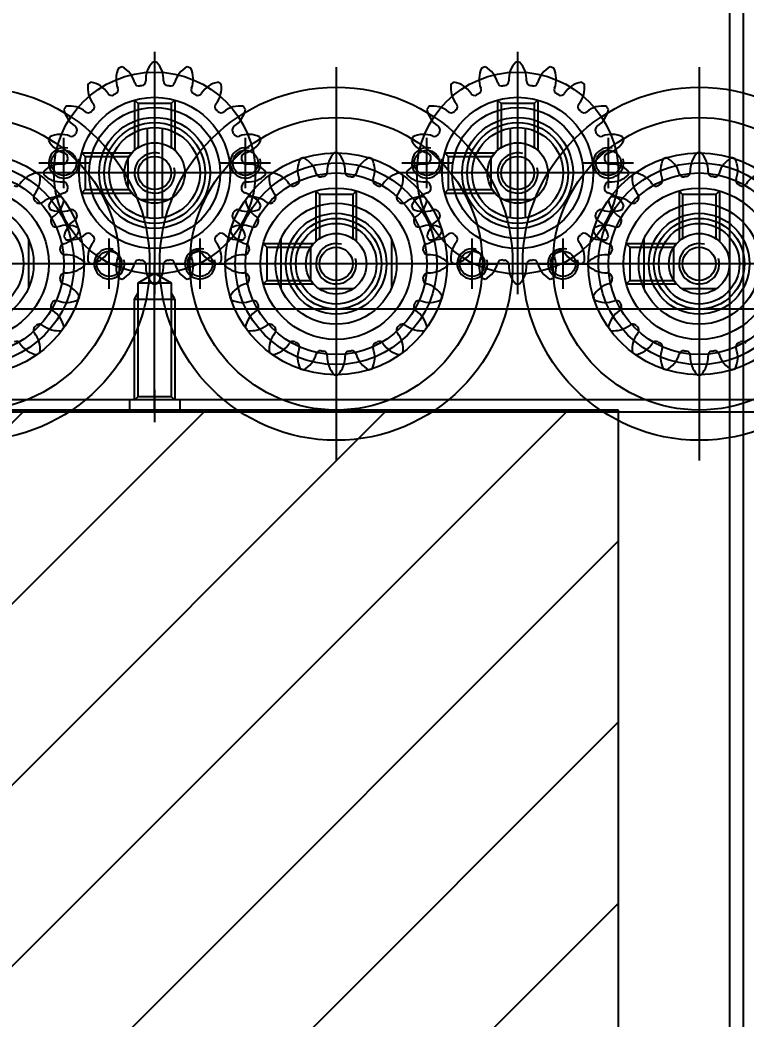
# Model space of a CAD drawing. Header units: inches. Extents: x 0 to 77285, y -118 to 40065.
# Drawn here: x 16732.3 to 16804.3, y 25935.1 to 26034.2 of the extents above; entities that cross this region are included whole.
import ezdxf

# ---------------------------------------------------------------- set-up
doc = ezdxf.new("R2010")
doc.units = ezdxf.units.IN
doc.header["$LTSCALE"] = 5
doc.header["$MEASUREMENT"] = 0
doc.layers.add('A', color=8, linetype='Continuous')
doc.styles.add('SCI', font='')
doc.styles.get('SCI').set_extended_font_data('Gulim')
doc.dimstyles.new('SCH', dxfattribs={"dimtxt": 2.5, "dimasz": 2, "dimexe": 1.25, "dimexo": 0.625, "dimtad": 1, "dimdec": 8, "dimtxsty": 'SCI', "dimcen": 2.5, "dimclrd": 4, "dimclre": 4, "dimclrt": 7, "dimadec": 8, "dimazin": 2, "dimtfac": 1, "dimtdec": 8, "dimtmove": 0, "dimatfit": 3, "dimfxl": 1, "dimarcsym": 0})

# ---------------------------------------------------------------- blocks, each defined once
blk = doc.blocks.new('A$Cc399747e')
h = blk.add_hatch()
h.set_pattern_fill('ANSI31', color=256, scale=4)
h.set_pattern_definition([(45, (8071.277, 63861.461), (-8.980256, 8.980256), [])])
h.paths.add_polyline_path([(891.797, 581), (491.797, 581), (491.797, 281), (891.797, 281)])
for p, q in [((479.444, 147.5), (479.444, 869.5)), ((480.797, 148.853), (480.797, 868.147)), ((491.797, 581), (491.797, 281)), ((491.797, 581), (491.797, 281)), ((483.797, 247), (483.797, 286)), ((519.797, 247), (519.797, 286)), ((537.797, 279), (537.797, 282.2)), ((491.797, 281), (891.797, 281)), ((491.797, 281), (891.797, 281)), ((535.297, 280), (535.297, 281.2)), ((540.297, 280), (540.297, 281.2)), ((483.797, 254.5), (483.797, 278.5)), ((519.797, 254.5), (519.797, 278.5)), ((482.14, 269.001), (485.454, 269.001)), ((489.297, 264.102), (489.297, 268.898)), ((501.797, 245.5), (501.797, 269.5)), ((514.297, 264.102), (514.297, 268.898)), ((518.14, 269.001), (521.454, 269.001)), ((525.297, 264.102), (525.297, 268.898)), ((537.797, 245.5), (537.797, 269.5)), ((550.297, 264.102), (550.297, 268.898)), ((491.026, 268.5), (486.033, 268.5)), ((486.383, 268.15), (486.033, 268.5)), ((486.298, 268.157), (486.298, 264.843)), ((486.383, 268.021), (486.383, 268.15)), ((490.676, 268.15), (486.383, 268.15)), ((491.026, 268.5), (490.676, 268.15)), ((490.676, 264.85), (490.676, 268.15)), ((527.026, 268.5), (522.033, 268.5)), ((522.383, 268.15), (522.033, 268.5)), ((522.298, 268.157), (522.298, 264.843)), ((522.383, 268.021), (522.383, 268.15)), ((526.676, 268.15), (522.383, 268.15)), ((527.026, 268.5), (526.676, 268.15)), ((526.676, 264.85), (526.676, 268.15)), ((464.297, 266.5), (503.297, 266.5)), ((471.797, 266.5), (495.797, 266.5)), ((500.297, 266.5), (539.297, 266.5)), ((507.797, 266.5), (531.797, 266.5)), ((536.297, 266.5), (575.297, 266.5)), ((543.797, 266.5), (567.797, 266.5)), ((486.383, 264.85), (486.033, 264.5)), ((486.383, 264.85), (486.383, 264.979)), ((490.676, 264.85), (486.383, 264.85)), ((491.026, 264.5), (490.676, 264.85)), ((522.383, 264.85), (522.033, 264.5)), ((522.383, 264.85), (522.383, 264.979)), ((526.676, 264.85), (522.383, 264.85)), ((527.026, 264.5), (526.676, 264.85)), ((481.797, 259.272), (481.797, 264.264)), ((482.147, 263.914), (481.797, 264.264)), ((482.147, 263.914), (482.277, 263.914)), ((482.147, 259.622), (482.147, 263.914)), ((485.318, 263.914), (485.447, 263.914)), ((485.447, 263.914), (485.797, 264.264)), ((485.447, 259.622), (485.447, 263.914)), ((485.797, 259.272), (485.797, 264.264)), ((491.026, 264.5), (486.033, 264.5)), ((517.797, 259.272), (517.797, 264.264)), ((518.147, 263.914), (517.797, 264.264)), ((518.147, 263.914), (518.277, 263.914)), ((518.147, 259.622), (518.147, 263.914)), ((521.318, 263.914), (521.447, 263.914)), ((521.447, 263.914), (521.797, 264.264)), ((521.447, 259.622), (521.447, 263.914)), ((521.797, 259.272), (521.797, 264.264)), ((527.026, 264.5), (522.033, 264.5)), ((501.797, 252), (501.797, 263)), ((537.797, 252), (537.797, 263)), ((501.047, 253.063), (501.047, 261.937)), ((502.547, 253.063), (502.547, 261.937)), ((537.047, 253.063), (537.047, 261.937)), ((538.547, 253.063), (538.547, 261.937)), ((503.22, 260.141), (500.374, 260.141)), ((539.22, 260.141), (536.374, 260.141)), ((481.797, 259.272), (482.147, 259.622)), ((482.147, 259.622), (485.447, 259.622)), ((485.797, 259.272), (485.447, 259.622)), ((509.026, 259.5), (504.033, 259.5)), ((504.383, 259.15), (504.033, 259.5)), ((504.383, 259.021), (504.383, 259.15)), ((508.676, 259.15), (504.383, 259.15)), ((504.438, 258.923), (504.438, 256.077)), ((509.026, 259.5), (508.676, 259.15)), ((508.676, 255.85), (508.676, 259.15)), ((517.797, 259.272), (518.147, 259.622)), ((518.147, 259.622), (521.447, 259.622)), ((521.797, 259.272), (521.447, 259.622)), ((545.026, 259.5), (540.033, 259.5)), ((540.383, 259.15), (540.033, 259.5)), ((540.383, 259.021), (540.383, 259.15)), ((544.676, 259.15), (540.383, 259.15)), ((540.438, 258.923), (540.438, 256.077)), ((545.026, 259.5), (544.676, 259.15)), ((544.676, 255.85), (544.676, 259.15)), ((489.797, 257.5), (513.797, 257.5)), ((496.297, 257.5), (507.297, 257.5)), ((525.797, 257.5), (549.797, 257.5)), ((532.297, 257.5), (543.297, 257.5)), ((504.383, 255.85), (504.033, 255.5)), ((504.383, 255.85), (504.383, 255.979)), ((508.676, 255.85), (504.383, 255.85)), ((509.026, 255.5), (508.676, 255.85)), ((540.383, 255.85), (540.033, 255.5)), ((540.383, 255.85), (540.383, 255.979)), ((544.676, 255.85), (540.383, 255.85)), ((545.026, 255.5), (544.676, 255.85)), ((499.797, 250.272), (499.797, 255.264)), ((500.147, 254.914), (499.797, 255.264)), ((500.147, 254.914), (500.277, 254.914)), ((500.147, 250.622), (500.147, 254.914)), ((503.318, 254.914), (503.447, 254.914)), ((503.447, 254.914), (503.797, 255.264)), ((503.447, 250.622), (503.447, 254.914)), ((503.797, 250.272), (503.797, 255.264)), ((509.026, 255.5), (504.033, 255.5)), ((535.797, 250.272), (535.797, 255.264)), ((536.147, 254.914), (535.797, 255.264)), ((536.147, 254.914), (536.277, 254.914)), ((536.147, 250.622), (536.147, 254.914)), ((539.318, 254.914), (539.447, 254.914)), ((539.447, 254.914), (539.797, 255.264)), ((539.447, 250.622), (539.447, 254.914)), ((539.797, 250.272), (539.797, 255.264)), ((545.026, 255.5), (540.033, 255.5)), ((499.797, 250.272), (500.147, 250.622)), ((500.147, 250.622), (503.447, 250.622)), ((503.797, 250.272), (503.447, 250.622)), ((535.797, 250.272), (536.147, 250.622)), ((536.147, 250.622), (539.447, 250.622)), ((539.797, 250.272), (539.447, 250.622))]:
    blk.add_line(p, q)
at = {"ltscale": 3}
for p, q in [((213.792, 281.2), (1040.797, 281.2)), ((537.797, 281), (537.797, 266.447)), ((213.792, 280), (1040.797, 280)), ((213.792, 280), (1040.797, 280)), ((536.147, 279.65), (535.797, 280)), ((535.797, 270), (535.797, 280)), ((539.447, 279.65), (536.147, 279.65)), ((536.147, 268.4), (536.147, 279.65)), ((539.797, 280), (539.447, 279.65)), ((539.447, 279.65), (539.447, 268.4)), ((539.797, 280), (539.797, 270)), ((483.797, 253.5), (483.797, 279.5)), ((519.797, 253.5), (519.797, 279.5)), ((535.797, 270), (536.147, 269.394)), ((539.797, 270), (535.797, 270)), ((539.797, 270), (539.447, 269.394)), ((497.297, 269), (497.297, 264)), ((506.297, 269), (506.297, 264)), ((533.297, 269), (533.297, 264)), ((542.297, 269), (542.297, 264)), ((537.797, 267.447), (536.147, 268.4)), ((539.447, 268.4), (536.147, 268.4)), ((539.447, 268.4), (537.797, 267.447)), ((470.797, 266.5), (496.797, 266.5)), ((499.797, 266.5), (494.797, 266.5)), ((508.797, 266.5), (503.797, 266.5)), ((506.797, 266.5), (532.797, 266.5)), ((535.797, 266.5), (530.797, 266.5)), ((544.797, 266.5), (539.797, 266.5)), ((542.797, 266.5), (568.797, 266.5)), ((501.797, 250), (501.797, 265)), ((537.797, 250), (537.797, 265)), ((492.797, 259), (492.797, 254)), ((510.797, 259), (510.797, 254)), ((528.797, 259), (528.797, 254)), ((546.797, 259), (546.797, 254)), ((494.297, 257.5), (509.297, 257.5)), ((530.297, 257.5), (545.297, 257.5)), ((495.297, 256.5), (490.297, 256.5)), ((513.297, 256.5), (508.297, 256.5)), ((531.297, 256.5), (526.297, 256.5)), ((549.297, 256.5), (544.297, 256.5))]:
    blk.add_line(p, q, dxfattribs=at)
at = {"ltscale": 5}
blk.add_line((470.792, 271), (695.792, 271), dxfattribs=at)
for centre, radius in [((483.797, 266.5), 17.5), ((519.797, 266.5), 17.5), ((555.797, 266.5), 17.5), ((483.797, 266.5), 14.5), ((519.797, 266.5), 14.5), ((555.797, 266.5), 14.5), ((483.797, 266.5), 10), ((519.797, 266.5), 10), ((555.797, 266.5), 10), ((483.797, 266.5), 7.5), ((519.797, 266.5), 7.5), ((555.797, 266.5), 7.5), ((483.797, 266.5), 6), ((519.797, 266.5), 6), ((555.797, 266.5), 6), ((483.797, 266.5), 5), ((483.797, 266.5), 4.5), ((519.797, 266.5), 5), ((519.797, 266.5), 4.5), ((555.797, 266.5), 5), ((483.797, 266.5), 4), ((519.797, 266.5), 4), ((483.797, 266.5), 3), ((483.797, 266.5), 3), ((519.797, 266.5), 3), ((519.797, 266.5), 3), ((483.797, 266.5), 1.65), ((519.797, 266.5), 1.65), ((501.797, 257.5), 10), ((537.797, 257.5), 10), ((501.797, 257.5), 7.5), ((537.797, 257.5), 7.5), ((501.797, 257.5), 5), ((501.797, 257.5), 4.5), ((501.797, 257.5), 4.5), ((537.797, 257.5), 5), ((537.797, 257.5), 4.5), ((537.797, 257.5), 4.5), ((501.797, 257.5), 3), ((501.797, 257.5), 3), ((537.797, 257.5), 3), ((537.797, 257.5), 3), ((501.797, 257.5), 1.65), ((537.797, 257.5), 1.65)]:
    blk.add_circle(centre, radius)
at = {"ltscale": 3}
for centre, radius in [((483.797, 266.5), 11), ((519.797, 266.5), 11), ((555.797, 266.5), 11), ((483.797, 266.5), 9), ((519.797, 266.5), 9), ((555.797, 266.5), 9), ((497.297, 266.5), 1.25), ((506.297, 266.5), 1.25), ((533.297, 266.5), 1.25), ((542.297, 266.5), 1.25), ((501.797, 257.5), 6.5), ((537.797, 257.5), 6.5), ((501.797, 257.5), 5.5), ((537.797, 257.5), 5.5), ((492.797, 256.5), 1.25), ((510.797, 256.5), 1.25), ((528.797, 256.5), 1.25), ((546.797, 256.5), 1.25)]:
    blk.add_circle(centre, radius, dxfattribs=at)
for centre, radius, start, end in [((482.47, 275.803), 2.5, 153.86546, 201.15785), ((483.797, 266.5), 11, 108, 108.94936), ((483.797, 266.5), 11, 107.05064, 108), ((479.403, 274.806), 2.5, 14.84215, 62.13454), ((485.409, 275.758), 2.5, 135.86546, 183.15785), ((483.797, 266.5), 11, 90, 90.94936), ((483.797, 266.5), 11, 89.05064, 90), ((482.185, 275.758), 2.5, 356.84215, 44.13454), ((488.191, 274.806), 2.5, 117.86546, 165.15785), ((483.797, 266.5), 11, 72, 72.94936), ((483.797, 266.5), 11, 71.05064, 72), ((485.125, 275.803), 2.5, 338.84215, 26.13454), ((518.47, 275.803), 2.5, 153.86546, 201.15785), ((519.797, 266.5), 11, 108, 108.94936), ((519.797, 266.5), 11, 107.05064, 108), ((515.403, 274.806), 2.5, 14.84215, 62.13454), ((521.409, 275.758), 2.5, 135.86546, 183.15785), ((519.797, 266.5), 11, 90, 90.94936), ((519.797, 266.5), 11, 89.05064, 90), ((518.185, 275.758), 2.5, 356.84215, 44.13454), ((524.191, 274.806), 2.5, 117.86546, 165.15785), ((519.797, 266.5), 11, 72, 72.94936), ((519.797, 266.5), 11, 71.05064, 72), ((521.125, 275.803), 2.5, 338.84215, 26.13454), ((482.472, 275.596), 0.442, 278.28904, 3.15785), ((485.122, 275.596), 0.442, 176.84215, 261.71096), ((518.472, 275.596), 0.442, 278.28904, 3.15785), ((521.122, 275.596), 0.442, 176.84215, 261.71096), ((479.726, 274.741), 0.442, 296.28904, 21.15785), ((482.247, 275.56), 0.442, 194.84215, 279.71096), ((483.797, 266.5), 8.75, 99, 99.71096), ((483.797, 266.5), 8.75, 98.28904, 99), ((483.797, 266.5), 8.75, 81, 81.71096), ((483.797, 266.5), 8.75, 80.28904, 81), ((485.348, 275.56), 0.442, 260.28904, 345.15785), ((487.868, 274.741), 0.442, 158.84215, 243.71096), ((490.543, 273.042), 2.5, 99.86546, 147.15785), ((487.935, 274.937), 2.5, 320.84215, 8.13454), ((483.797, 266.5), 11, 54, 54.94936), ((483.797, 266.5), 11, 53.05064, 54), ((515.66, 274.937), 2.5, 171.86546, 219.15785), ((519.797, 266.5), 11, 126, 126.94936), ((519.797, 266.5), 11, 125.05064, 126), ((513.052, 273.042), 2.5, 32.84215, 80.13454), ((515.726, 274.741), 0.442, 296.28904, 21.15785), ((518.247, 275.56), 0.442, 194.84215, 279.71096), ((519.797, 266.5), 8.75, 99, 99.71096), ((519.797, 266.5), 8.75, 98.28904, 99), ((519.797, 266.5), 8.75, 81, 81.71096), ((519.797, 266.5), 8.75, 80.28904, 81), ((521.348, 275.56), 0.442, 260.28904, 345.15785), ((523.868, 274.741), 0.442, 158.84215, 243.71096), ((526.543, 273.042), 2.5, 99.86546, 147.15785), ((523.935, 274.937), 2.5, 320.84215, 8.13454), ((519.797, 266.5), 11, 54, 54.94936), ((519.797, 266.5), 11, 53.05064, 54), ((551.66, 274.937), 2.5, 171.86546, 219.15785), ((555.797, 266.5), 11, 126, 126.94936), ((555.797, 266.5), 11, 125.05064, 126), ((549.052, 273.042), 2.5, 32.84215, 80.13454), ((479.523, 274.637), 0.442, 212.84215, 297.71096), ((483.797, 266.5), 8.75, 117, 117.71096), ((483.797, 266.5), 8.75, 116.28904, 117), ((483.797, 266.5), 8.75, 63, 63.71096), ((483.797, 266.5), 8.75, 62.28904, 63), ((488.071, 274.637), 0.442, 242.28904, 327.15785), ((515.523, 274.637), 0.442, 212.84215, 297.71096), ((519.797, 266.5), 8.75, 117, 117.71096), ((519.797, 266.5), 8.75, 116.28904, 117), ((519.797, 266.5), 8.75, 63, 63.71096), ((519.797, 266.5), 8.75, 62.28904, 63), ((524.071, 274.637), 0.442, 242.28904, 327.15785), ((551.523, 274.637), 0.442, 212.84215, 297.71096), ((490.215, 273.08), 0.442, 140.84215, 225.71096), ((483.797, 266.5), 8.75, 45, 45.71096), ((483.797, 266.5), 8.75, 44.28904, 45), ((492.234, 270.637), 2.5, 81.86546, 129.15785), ((490.339, 273.246), 2.5, 302.84215, 350.13454), ((483.797, 266.5), 11, 36, 36.94936), ((483.797, 266.5), 11, 35.05064, 36), ((519.797, 266.5), 11, 144, 144.94936), ((513.255, 273.246), 2.5, 189.86546, 237.15785), ((519.797, 266.5), 11, 143.05064, 144), ((511.36, 270.637), 2.5, 50.84215, 98.13454), ((519.797, 266.5), 8.75, 135, 135.71096), ((519.797, 266.5), 8.75, 134.28904, 135), ((513.379, 273.08), 0.442, 314.28904, 39.15785), ((526.215, 273.08), 0.442, 140.84215, 225.71096), ((519.797, 266.5), 8.75, 45, 45.71096), ((519.797, 266.5), 8.75, 44.28904, 45), ((528.234, 270.637), 2.5, 81.86546, 129.15785), ((526.339, 273.246), 2.5, 302.84215, 350.13454), ((519.797, 266.5), 11, 36, 36.94936), ((519.797, 266.5), 11, 35.05064, 36), ((555.797, 266.5), 11, 144, 144.94936), ((549.255, 273.246), 2.5, 189.86546, 237.15785), ((555.797, 266.5), 11, 143.05064, 144), ((547.36, 270.637), 2.5, 50.84215, 98.13454), ((555.797, 266.5), 8.75, 135, 135.71096), ((555.797, 266.5), 8.75, 134.28904, 135), ((549.379, 273.08), 0.442, 314.28904, 39.15785), ((490.377, 272.918), 0.442, 224.28904, 309.15785), ((513.218, 272.918), 0.442, 230.84215, 315.71096), ((526.377, 272.918), 0.442, 224.28904, 309.15785), ((549.218, 272.918), 0.442, 230.84215, 315.71096), ((491.935, 270.774), 0.442, 122.84215, 207.71096), ((511.66, 270.774), 0.442, 332.28904, 57.15785), ((527.935, 270.774), 0.442, 122.84215, 207.71096), ((547.66, 270.774), 0.442, 332.28904, 57.15785), ((483.797, 266.5), 8.75, 27, 27.71096), ((483.797, 266.5), 8.75, 26.28904, 27), ((492.038, 270.571), 0.442, 206.28904, 291.15785), ((493.1, 267.828), 2.5, 63.86546, 111.15785), ((492.104, 270.894), 2.5, 284.84215, 332.13454), ((483.797, 266.5), 11, 18, 18.94936), ((483.797, 266.5), 11, 17.05064, 18), ((519.797, 266.5), 11, 162, 162.94936), ((511.491, 270.894), 2.5, 207.86546, 255.15785), ((519.797, 266.5), 11, 161.05064, 162), ((510.495, 267.828), 2.5, 68.84215, 116.13454), ((511.556, 270.571), 0.442, 248.84215, 333.71096), ((519.797, 266.5), 8.75, 153, 153.71096), ((519.797, 266.5), 8.75, 152.28904, 153), ((519.797, 266.5), 8.75, 27, 27.71096), ((519.797, 266.5), 8.75, 26.28904, 27), ((528.038, 270.571), 0.442, 206.28904, 291.15785), ((529.1, 267.828), 2.5, 63.86546, 111.15785), ((528.104, 270.894), 2.5, 284.84215, 332.13454), ((519.797, 266.5), 11, 18, 18.94936), ((519.797, 266.5), 11, 17.05064, 18), ((555.797, 266.5), 11, 162, 162.94936), ((547.491, 270.894), 2.5, 207.86546, 255.15785), ((555.797, 266.5), 11, 161.05064, 162), ((546.495, 267.828), 2.5, 68.84215, 116.13454), ((547.556, 270.571), 0.442, 248.84215, 333.71096), ((555.797, 266.5), 8.75, 153, 153.71096), ((555.797, 266.5), 8.75, 152.28904, 153), ((483.797, 266.5), 2, 255, 195), ((492.857, 268.051), 0.442, 104.84215, 189.71096), ((483.797, 266.5), 8.75, 9, 9.71096), ((483.797, 266.5), 8.75, 8.28904, 9), ((492.893, 267.825), 0.442, 188.28904, 273.15785), ((500.47, 266.803), 2.5, 153.86546, 201.15785), ((501.797, 257.5), 11, 108, 108.94936), ((501.797, 257.5), 11, 107.05064, 108), ((497.403, 265.806), 2.5, 14.84215, 62.13454), ((503.409, 266.758), 2.5, 135.86546, 183.15785), ((501.797, 257.5), 11, 90, 90.94936), ((501.797, 257.5), 11, 89.05064, 90), ((500.185, 266.758), 2.5, 356.84215, 44.13454), ((506.191, 265.806), 2.5, 117.86546, 165.15785), ((501.797, 257.5), 11, 72, 72.94936), ((501.797, 257.5), 11, 71.05064, 72), ((503.125, 266.803), 2.5, 338.84215, 26.13454), ((510.702, 267.825), 0.442, 266.84215, 351.71096), ((510.737, 268.051), 0.442, 350.28904, 75.15785), ((519.797, 266.5), 8.75, 171, 171.71096), ((519.797, 266.5), 8.75, 170.28904, 171), ((519.797, 266.5), 2, 255, 195), ((528.857, 268.051), 0.442, 104.84215, 189.71096), ((519.797, 266.5), 8.75, 9, 9.71096), ((519.797, 266.5), 8.75, 8.28904, 9), ((528.893, 267.825), 0.442, 188.28904, 273.15785), ((536.47, 266.803), 2.5, 153.86546, 201.15785), ((537.797, 257.5), 11, 108, 108.94936), ((537.797, 257.5), 11, 107.05064, 108), ((533.403, 265.806), 2.5, 14.84215, 62.13454), ((539.409, 266.758), 2.5, 135.86546, 183.15785), ((537.797, 257.5), 11, 90, 90.94936), ((537.797, 257.5), 11, 89.05064, 90), ((536.185, 266.758), 2.5, 356.84215, 44.13454), ((542.191, 265.806), 2.5, 117.86546, 165.15785), ((537.797, 257.5), 11, 72, 72.94936), ((537.797, 257.5), 11, 71.05064, 72), ((539.125, 266.803), 2.5, 338.84215, 26.13454), ((546.702, 267.825), 0.442, 266.84215, 351.71096), ((546.737, 268.051), 0.442, 350.28904, 75.15785), ((555.797, 266.5), 8.75, 171, 171.71096), ((555.797, 266.5), 8.75, 170.28904, 171), ((493.055, 264.888), 2.5, 45.86546, 93.15785), ((483.797, 266.5), 11, 360, 0.94936), ((519.797, 266.5), 11, 179.05064, 180), ((510.54, 264.888), 2.5, 86.84215, 134.13454), ((529.055, 264.888), 2.5, 45.86546, 93.15785), ((519.797, 266.5), 11, 360, 0.94936), ((555.797, 266.5), 11, 179.05064, 180), ((546.54, 264.888), 2.5, 86.84215, 134.13454), ((493.055, 268.112), 2.5, 266.84215, 314.13454), ((483.797, 266.5), 11, 359.05064, 0), ((497.66, 265.937), 2.5, 171.86546, 219.15785), ((501.797, 257.5), 11, 126, 126.94936), ((501.797, 257.5), 11, 125.05064, 126), ((495.052, 264.042), 2.5, 32.84215, 80.13454), ((497.726, 265.741), 0.442, 296.28904, 21.15785), ((500.247, 266.56), 0.442, 194.84215, 279.71096), ((501.797, 257.5), 8.75, 99, 99.71096), ((501.797, 257.5), 8.75, 98.28904, 99), ((500.472, 266.596), 0.442, 278.28904, 3.15785), ((503.122, 266.596), 0.442, 176.84215, 261.71096), ((501.797, 257.5), 8.75, 81, 81.71096), ((501.797, 257.5), 8.75, 80.28904, 81), ((503.348, 266.56), 0.442, 260.28904, 345.15785), ((505.868, 265.741), 0.442, 158.84215, 243.71096), ((508.543, 264.042), 2.5, 99.86546, 147.15785), ((505.935, 265.937), 2.5, 320.84215, 8.13454), ((501.797, 257.5), 11, 54, 54.94936), ((501.797, 257.5), 11, 53.05064, 54), ((519.797, 266.5), 11, 180, 180.94936), ((510.54, 268.112), 2.5, 225.86546, 273.15785), ((529.055, 268.112), 2.5, 266.84215, 314.13454), ((519.797, 266.5), 11, 359.05064, 0), ((533.66, 265.937), 2.5, 171.86546, 219.15785), ((537.797, 257.5), 11, 126, 126.94936), ((537.797, 257.5), 11, 125.05064, 126), ((531.052, 264.042), 2.5, 32.84215, 80.13454), ((533.726, 265.741), 0.442, 296.28904, 21.15785), ((536.247, 266.56), 0.442, 194.84215, 279.71096), ((537.797, 257.5), 8.75, 99, 99.71096), ((537.797, 257.5), 8.75, 98.28904, 99), ((536.472, 266.596), 0.442, 278.28904, 3.15785), ((539.122, 266.596), 0.442, 176.84215, 261.71096), ((537.797, 257.5), 8.75, 81, 81.71096), ((537.797, 257.5), 8.75, 80.28904, 81), ((539.348, 266.56), 0.442, 260.28904, 345.15785), ((541.868, 265.741), 0.442, 158.84215, 243.71096), ((544.543, 264.042), 2.5, 99.86546, 147.15785), ((541.935, 265.937), 2.5, 320.84215, 8.13454), ((537.797, 257.5), 11, 54, 54.94936), ((537.797, 257.5), 11, 53.05064, 54), ((555.797, 266.5), 11, 180, 180.94936), ((546.54, 268.112), 2.5, 225.86546, 273.15785), ((492.857, 264.95), 0.442, 170.28904, 255.15785), ((483.797, 266.5), 8.75, 350.28904, 351), ((483.797, 266.5), 8.75, 351, 351.71096), ((492.893, 265.175), 0.442, 86.84215, 171.71096), ((497.523, 265.637), 0.442, 212.84215, 297.71096), ((501.797, 257.5), 8.75, 117, 117.71096), ((501.797, 257.5), 8.75, 116.28904, 117), ((501.797, 257.5), 8.75, 63, 63.71096), ((501.797, 257.5), 8.75, 62.28904, 63), ((506.071, 265.637), 0.442, 242.28904, 327.15785), ((510.702, 265.175), 0.442, 8.28904, 93.15785), ((510.737, 264.95), 0.442, 284.84215, 9.71096), ((519.797, 266.5), 8.75, 188.28904, 189), ((519.797, 266.5), 8.75, 189, 189.71096), ((528.857, 264.95), 0.442, 170.28904, 255.15785), ((519.797, 266.5), 8.75, 350.28904, 351), ((519.797, 266.5), 8.75, 351, 351.71096), ((528.893, 265.175), 0.442, 86.84215, 171.71096), ((533.523, 265.637), 0.442, 212.84215, 297.71096), ((537.797, 257.5), 8.75, 117, 117.71096), ((537.797, 257.5), 8.75, 116.28904, 117), ((537.797, 257.5), 8.75, 63, 63.71096), ((537.797, 257.5), 8.75, 62.28904, 63), ((542.071, 265.637), 0.442, 242.28904, 327.15785), ((546.702, 265.175), 0.442, 8.28904, 93.15785), ((546.737, 264.95), 0.442, 284.84215, 9.71096), ((555.797, 266.5), 8.75, 188.28904, 189), ((555.797, 266.5), 8.75, 189, 189.71096), ((492.104, 262.106), 2.5, 27.86546, 75.15785), ((501.797, 257.5), 11, 144, 144.94936), ((495.255, 264.246), 2.5, 189.86546, 237.15785), ((501.797, 257.5), 11, 143.05064, 144), ((493.36, 261.637), 2.5, 50.84215, 98.13454), ((501.797, 257.5), 8.75, 134.28904, 135), ((495.379, 264.08), 0.442, 314.28904, 39.15785), ((508.215, 264.08), 0.442, 140.84215, 225.71096), ((501.797, 257.5), 8.75, 45, 45.71096), ((510.234, 261.637), 2.5, 81.86546, 129.15785), ((511.491, 262.106), 2.5, 104.84215, 152.13454), ((508.339, 264.246), 2.5, 302.84215, 350.13454), ((501.797, 257.5), 11, 36, 36.94936), ((501.797, 257.5), 11, 35.05064, 36), ((528.104, 262.106), 2.5, 27.86546, 75.15785), ((537.797, 257.5), 11, 144, 144.94936), ((531.255, 264.246), 2.5, 189.86546, 237.15785), ((537.797, 257.5), 11, 143.05064, 144), ((529.36, 261.637), 2.5, 50.84215, 98.13454), ((537.797, 257.5), 8.75, 134.28904, 135), ((531.379, 264.08), 0.442, 314.28904, 39.15785), ((544.215, 264.08), 0.442, 140.84215, 225.71096), ((537.797, 257.5), 8.75, 45, 45.71096), ((546.234, 261.637), 2.5, 81.86546, 129.15785), ((547.491, 262.106), 2.5, 104.84215, 152.13454), ((544.339, 264.246), 2.5, 302.84215, 350.13454), ((537.797, 257.5), 11, 36, 36.94936), ((537.797, 257.5), 11, 35.05064, 36), ((492.038, 262.429), 0.442, 68.84215, 153.71096), ((493.1, 265.172), 2.5, 248.84215, 296.13454), ((483.797, 266.5), 11, 341.05064, 342), ((483.797, 266.5), 11, 342, 342.94936), ((495.218, 263.918), 0.442, 230.84215, 315.71096), ((501.797, 257.5), 8.75, 135, 135.71096), ((501.797, 257.5), 8.75, 44.28904, 45), ((508.377, 263.918), 0.442, 224.28904, 309.15785), ((519.797, 266.5), 11, 197.05064, 198), ((519.797, 266.5), 11, 198, 198.94936), ((510.495, 265.172), 2.5, 243.86546, 291.15785), ((511.556, 262.429), 0.442, 26.28904, 111.15785), ((528.038, 262.429), 0.442, 68.84215, 153.71096), ((529.1, 265.172), 2.5, 248.84215, 296.13454), ((519.797, 266.5), 11, 341.05064, 342), ((519.797, 266.5), 11, 342, 342.94936), ((531.218, 263.918), 0.442, 230.84215, 315.71096), ((537.797, 257.5), 8.75, 135, 135.71096), ((537.797, 257.5), 8.75, 44.28904, 45), ((544.377, 263.918), 0.442, 224.28904, 309.15785), ((555.797, 266.5), 11, 197.05064, 198), ((555.797, 266.5), 11, 198, 198.94936), ((546.495, 265.172), 2.5, 243.86546, 291.15785), ((547.556, 262.429), 0.442, 26.28904, 111.15785), ((491.935, 262.226), 0.442, 152.28904, 237.15785), ((483.797, 266.5), 8.75, 332.28904, 333), ((483.797, 266.5), 8.75, 333, 333.71096), ((490.339, 259.754), 2.5, 9.86546, 57.15785), ((493.66, 261.774), 0.442, 332.28904, 57.15785), ((509.935, 261.774), 0.442, 122.84215, 207.71096), ((513.255, 259.754), 2.5, 122.84215, 170.13454), ((511.66, 262.226), 0.442, 302.84215, 27.71096), ((519.797, 266.5), 8.75, 206.28904, 207), ((519.797, 266.5), 8.75, 207, 207.71096), ((527.935, 262.226), 0.442, 152.28904, 237.15785), ((519.797, 266.5), 8.75, 332.28904, 333), ((519.797, 266.5), 8.75, 333, 333.71096), ((526.339, 259.754), 2.5, 9.86546, 57.15785), ((529.66, 261.774), 0.442, 332.28904, 57.15785), ((545.935, 261.774), 0.442, 122.84215, 207.71096), ((549.255, 259.754), 2.5, 122.84215, 170.13454), ((547.66, 262.226), 0.442, 302.84215, 27.71096), ((555.797, 266.5), 8.75, 206.28904, 207), ((555.797, 266.5), 8.75, 207, 207.71096), ((501.797, 257.5), 11, 162, 162.94936), ((493.491, 261.894), 2.5, 207.86546, 255.15785), ((501.797, 257.5), 11, 161.05064, 162), ((492.495, 258.828), 2.5, 68.84215, 116.13454), ((493.556, 261.571), 0.442, 248.84215, 333.71096), ((501.797, 257.5), 8.75, 153, 153.71096), ((501.797, 257.5), 8.75, 152.28904, 153), ((501.797, 257.5), 8.75, 27, 27.71096), ((501.797, 257.5), 8.75, 26.28904, 27), ((510.038, 261.571), 0.442, 206.28904, 291.15785), ((511.1, 258.828), 2.5, 63.86546, 111.15785), ((510.104, 261.894), 2.5, 284.84215, 332.13454), ((501.797, 257.5), 11, 18, 18.94936), ((501.797, 257.5), 11, 17.05064, 18), ((537.797, 257.5), 11, 162, 162.94936), ((529.491, 261.894), 2.5, 207.86546, 255.15785), ((537.797, 257.5), 11, 161.05064, 162), ((528.495, 258.828), 2.5, 68.84215, 116.13454), ((529.556, 261.571), 0.442, 248.84215, 333.71096), ((537.797, 257.5), 8.75, 153, 153.71096), ((537.797, 257.5), 8.75, 152.28904, 153), ((537.797, 257.5), 8.75, 27, 27.71096), ((537.797, 257.5), 8.75, 26.28904, 27), ((546.038, 261.571), 0.442, 206.28904, 291.15785), ((547.1, 258.828), 2.5, 63.86546, 111.15785), ((546.104, 261.894), 2.5, 284.84215, 332.13454), ((537.797, 257.5), 11, 18, 18.94936), ((537.797, 257.5), 11, 17.05064, 18), ((490.215, 259.921), 0.442, 134.28904, 219.15785), ((483.797, 266.5), 8.75, 314.28904, 315), ((483.797, 266.5), 8.75, 315, 315.71096), ((490.377, 260.082), 0.442, 50.84215, 135.71096), ((492.234, 262.363), 2.5, 230.84215, 278.13454), ((483.797, 266.5), 11, 323.05064, 324), ((483.797, 266.5), 11, 324, 324.94936), ((519.797, 266.5), 11, 215.05064, 216), ((519.797, 266.5), 11, 216, 216.94936), ((511.36, 262.363), 2.5, 261.86546, 309.15785), ((513.218, 260.082), 0.442, 44.28904, 129.15785), ((519.797, 266.5), 8.75, 224.28904, 225), ((519.797, 266.5), 8.75, 225, 225.71096), ((513.379, 259.921), 0.442, 320.84215, 45.71096), ((526.215, 259.921), 0.442, 134.28904, 219.15785), ((519.797, 266.5), 8.75, 314.28904, 315), ((519.797, 266.5), 8.75, 315, 315.71096), ((526.377, 260.082), 0.442, 50.84215, 135.71096), ((528.234, 262.363), 2.5, 230.84215, 278.13454), ((519.797, 266.5), 11, 323.05064, 324), ((519.797, 266.5), 11, 324, 324.94936), ((555.797, 266.5), 11, 215.05064, 216), ((555.797, 266.5), 11, 216, 216.94936), ((547.36, 262.363), 2.5, 261.86546, 309.15785), ((549.218, 260.082), 0.442, 44.28904, 129.15785), ((555.797, 266.5), 8.75, 224.28904, 225), ((555.797, 266.5), 8.75, 225, 225.71096), ((549.379, 259.921), 0.442, 320.84215, 45.71096), ((479.523, 258.363), 0.442, 62.28904, 147.15785), ((483.797, 266.5), 8.75, 242.28904, 243), ((483.797, 266.5), 8.75, 297, 297.71096), ((488.071, 258.363), 0.442, 32.84215, 117.71096), ((487.935, 258.063), 2.5, 351.86546, 39.15785), ((492.702, 258.825), 0.442, 266.84215, 351.71096), ((492.737, 259.051), 0.442, 350.28904, 75.15785), ((501.797, 257.5), 8.75, 171, 171.71096), ((501.797, 257.5), 8.75, 170.28904, 171), ((501.797, 257.5), 2, 255, 195), ((510.857, 259.051), 0.442, 104.84215, 189.71096), ((501.797, 257.5), 8.75, 9, 9.71096), ((501.797, 257.5), 8.75, 8.28904, 9), ((510.893, 258.825), 0.442, 188.28904, 273.15785), ((515.66, 258.063), 2.5, 140.84215, 188.13454), ((515.523, 258.363), 0.442, 62.28904, 147.15785), ((519.797, 266.5), 8.75, 242.28904, 243), ((519.797, 266.5), 8.75, 297, 297.71096), ((524.071, 258.363), 0.442, 32.84215, 117.71096), ((523.935, 258.063), 2.5, 351.86546, 39.15785), ((528.702, 258.825), 0.442, 266.84215, 351.71096), ((528.737, 259.051), 0.442, 350.28904, 75.15785), ((537.797, 257.5), 8.75, 171, 171.71096), ((537.797, 257.5), 8.75, 170.28904, 171), ((537.797, 257.5), 2, 255, 195), ((546.857, 259.051), 0.442, 104.84215, 189.71096), ((537.797, 257.5), 8.75, 9, 9.71096), ((537.797, 257.5), 8.75, 8.28904, 9), ((546.893, 258.825), 0.442, 188.28904, 273.15785), ((551.66, 258.063), 2.5, 140.84215, 188.13454), ((551.523, 258.363), 0.442, 62.28904, 147.15785), ((477.052, 259.958), 2.5, 279.86546, 327.15785), ((483.797, 266.5), 8.75, 243, 243.71096), ((479.726, 258.259), 0.442, 338.84215, 63.71096), ((482.47, 257.197), 2.5, 158.84215, 206.13454), ((482.247, 257.44), 0.442, 80.28904, 165.15785), ((483.797, 266.5), 8.75, 260.28904, 261), ((483.797, 266.5), 8.75, 261, 261.71096), ((482.472, 257.405), 0.442, 356.84215, 81.71096), ((485.122, 257.405), 0.442, 98.28904, 183.15785), ((483.797, 266.5), 8.75, 278.28904, 279), ((483.797, 266.5), 8.75, 279, 279.71096), ((485.348, 257.44), 0.442, 14.84215, 99.71096), ((485.125, 257.197), 2.5, 333.86546, 21.15785), ((487.868, 258.259), 0.442, 116.28904, 201.15785), ((483.797, 266.5), 8.75, 296.28904, 297), ((490.543, 259.958), 2.5, 212.84215, 260.13454), ((492.54, 255.888), 2.5, 86.84215, 134.13454), ((511.055, 255.888), 2.5, 45.86546, 93.15785), ((513.052, 259.958), 2.5, 279.86546, 327.15785), ((519.797, 266.5), 8.75, 243, 243.71096), ((515.726, 258.259), 0.442, 338.84215, 63.71096), ((518.47, 257.197), 2.5, 158.84215, 206.13454), ((518.247, 257.44), 0.442, 80.28904, 165.15785), ((519.797, 266.5), 8.75, 260.28904, 261), ((519.797, 266.5), 8.75, 261, 261.71096), ((518.472, 257.405), 0.442, 356.84215, 81.71096), ((521.122, 257.405), 0.442, 98.28904, 183.15785), ((519.797, 266.5), 8.75, 278.28904, 279), ((519.797, 266.5), 8.75, 279, 279.71096), ((521.348, 257.44), 0.442, 14.84215, 99.71096), ((521.125, 257.197), 2.5, 333.86546, 21.15785), ((523.868, 258.259), 0.442, 116.28904, 201.15785), ((519.797, 266.5), 8.75, 296.28904, 297), ((526.543, 259.958), 2.5, 212.84215, 260.13454), ((528.54, 255.888), 2.5, 86.84215, 134.13454), ((547.055, 255.888), 2.5, 45.86546, 93.15785), ((549.052, 259.958), 2.5, 279.86546, 327.15785), ((479.403, 258.194), 2.5, 297.86546, 345.15785), ((485.409, 257.242), 2.5, 176.84215, 224.13454), ((482.185, 257.242), 2.5, 315.86546, 3.15785), ((488.191, 258.194), 2.5, 194.84215, 242.13454), ((483.797, 266.5), 11, 305.05064, 306), ((483.797, 266.5), 11, 306, 306.94936), ((501.797, 257.5), 11, 179.05064, 180), ((501.797, 257.5), 11, 180, 180.94936), ((492.54, 259.112), 2.5, 225.86546, 273.15785), ((511.055, 259.112), 2.5, 266.84215, 314.13454), ((501.797, 257.5), 11, 360, 0.94936), ((501.797, 257.5), 11, 359.05064, 0), ((519.797, 266.5), 11, 233.05064, 234), ((519.797, 266.5), 11, 234, 234.94936), ((515.403, 258.194), 2.5, 297.86546, 345.15785), ((521.409, 257.242), 2.5, 176.84215, 224.13454), ((518.185, 257.242), 2.5, 315.86546, 3.15785), ((524.191, 258.194), 2.5, 194.84215, 242.13454), ((519.797, 266.5), 11, 305.05064, 306), ((519.797, 266.5), 11, 306, 306.94936), ((537.797, 257.5), 11, 179.05064, 180), ((537.797, 257.5), 11, 180, 180.94936), ((528.54, 259.112), 2.5, 225.86546, 273.15785), ((547.055, 259.112), 2.5, 266.84215, 314.13454), ((537.797, 257.5), 11, 360, 0.94936), ((537.797, 257.5), 11, 359.05064, 0), ((555.797, 266.5), 11, 233.05064, 234), ((555.797, 266.5), 11, 234, 234.94936), ((483.797, 266.5), 11, 251.05064, 252), ((483.797, 266.5), 11, 252, 252.94936), ((483.797, 266.5), 11, 287.05064, 288), ((483.797, 266.5), 11, 288, 288.94936), ((492.702, 256.175), 0.442, 8.28904, 93.15785), ((492.737, 255.95), 0.442, 284.84215, 9.71096), ((501.797, 257.5), 8.75, 188.28904, 189), ((501.797, 257.5), 8.75, 189, 189.71096), ((510.857, 255.95), 0.442, 170.28904, 255.15785), ((501.797, 257.5), 8.75, 350.28904, 351), ((501.797, 257.5), 8.75, 351, 351.71096), ((510.893, 256.175), 0.442, 86.84215, 171.71096), ((519.797, 266.5), 11, 251.05064, 252), ((519.797, 266.5), 11, 252, 252.94936), ((519.797, 266.5), 11, 287.05064, 288), ((519.797, 266.5), 11, 288, 288.94936), ((528.702, 256.175), 0.442, 8.28904, 93.15785), ((528.737, 255.95), 0.442, 284.84215, 9.71096), ((537.797, 257.5), 8.75, 188.28904, 189), ((537.797, 257.5), 8.75, 189, 189.71096), ((546.857, 255.95), 0.442, 170.28904, 255.15785), ((537.797, 257.5), 8.75, 350.28904, 351), ((537.797, 257.5), 8.75, 351, 351.71096), ((546.893, 256.175), 0.442, 86.84215, 171.71096), ((483.797, 266.5), 11, 269.05064, 270), ((483.797, 266.5), 11, 270, 270.94936), ((493.491, 253.106), 2.5, 104.84215, 152.13454), ((510.104, 253.106), 2.5, 27.86546, 75.15785), ((519.797, 266.5), 11, 269.05064, 270), ((519.797, 266.5), 11, 270, 270.94936), ((529.491, 253.106), 2.5, 104.84215, 152.13454), ((546.104, 253.106), 2.5, 27.86546, 75.15785), ((501.797, 257.5), 11, 197.05064, 198), ((501.797, 257.5), 11, 198, 198.94936), ((492.495, 256.172), 2.5, 243.86546, 291.15785), ((493.556, 253.429), 0.442, 26.28904, 111.15785), ((510.038, 253.429), 0.442, 68.84215, 153.71096), ((511.1, 256.172), 2.5, 248.84215, 296.13454), ((501.797, 257.5), 11, 341.05064, 342), ((501.797, 257.5), 11, 342, 342.94936), ((537.797, 257.5), 11, 197.05064, 198), ((537.797, 257.5), 11, 198, 198.94936), ((528.495, 256.172), 2.5, 243.86546, 291.15785), ((529.556, 253.429), 0.442, 26.28904, 111.15785), ((546.038, 253.429), 0.442, 68.84215, 153.71096), ((547.1, 256.172), 2.5, 248.84215, 296.13454), ((537.797, 257.5), 11, 341.05064, 342), ((537.797, 257.5), 11, 342, 342.94936), ((495.255, 250.754), 2.5, 122.84215, 170.13454), ((493.66, 253.226), 0.442, 302.84215, 27.71096), ((501.797, 257.5), 8.75, 206.28904, 207), ((501.797, 257.5), 8.75, 207, 207.71096), ((509.935, 253.226), 0.442, 152.28904, 237.15785), ((501.797, 257.5), 8.75, 332.28904, 333), ((501.797, 257.5), 8.75, 333, 333.71096), ((508.339, 250.754), 2.5, 9.86546, 57.15785), ((531.255, 250.754), 2.5, 122.84215, 170.13454), ((529.66, 253.226), 0.442, 302.84215, 27.71096), ((537.797, 257.5), 8.75, 206.28904, 207), ((537.797, 257.5), 8.75, 207, 207.71096), ((545.935, 253.226), 0.442, 152.28904, 237.15785), ((537.797, 257.5), 8.75, 332.28904, 333), ((537.797, 257.5), 8.75, 333, 333.71096), ((544.339, 250.754), 2.5, 9.86546, 57.15785), ((501.797, 257.5), 11, 215.05064, 216), ((501.797, 257.5), 11, 216, 216.94936), ((493.36, 253.363), 2.5, 261.86546, 309.15785), ((495.218, 251.082), 0.442, 44.28904, 129.15785), ((501.797, 257.5), 8.75, 224.28904, 225), ((501.797, 257.5), 8.75, 225, 225.71096), ((495.379, 250.921), 0.442, 320.84215, 45.71096), ((508.215, 250.921), 0.442, 134.28904, 219.15785), ((501.797, 257.5), 8.75, 314.28904, 315), ((501.797, 257.5), 8.75, 315, 315.71096), ((508.377, 251.082), 0.442, 50.84215, 135.71096), ((510.234, 253.363), 2.5, 230.84215, 278.13454), ((501.797, 257.5), 11, 323.05064, 324), ((501.797, 257.5), 11, 324, 324.94936), ((537.797, 257.5), 11, 215.05064, 216), ((537.797, 257.5), 11, 216, 216.94936), ((529.36, 253.363), 2.5, 261.86546, 309.15785), ((531.218, 251.082), 0.442, 44.28904, 129.15785), ((537.797, 257.5), 8.75, 224.28904, 225), ((537.797, 257.5), 8.75, 225, 225.71096), ((531.379, 250.921), 0.442, 320.84215, 45.71096), ((544.215, 250.921), 0.442, 134.28904, 219.15785), ((537.797, 257.5), 8.75, 314.28904, 315), ((537.797, 257.5), 8.75, 315, 315.71096), ((544.377, 251.082), 0.442, 50.84215, 135.71096), ((546.234, 253.363), 2.5, 230.84215, 278.13454), ((537.797, 257.5), 11, 323.05064, 324), ((537.797, 257.5), 11, 324, 324.94936), ((497.66, 249.063), 2.5, 140.84215, 188.13454), ((505.935, 249.063), 2.5, 351.86546, 39.15785), ((533.66, 249.063), 2.5, 140.84215, 188.13454), ((541.935, 249.063), 2.5, 351.86546, 39.15785), ((495.052, 250.958), 2.5, 279.86546, 327.15785), ((497.523, 249.363), 0.442, 62.28904, 147.15785), ((501.797, 257.5), 8.75, 242.28904, 243), ((501.797, 257.5), 8.75, 243, 243.71096), ((497.726, 249.259), 0.442, 338.84215, 63.71096), ((500.47, 248.197), 2.5, 158.84215, 206.13454), ((500.247, 248.44), 0.442, 80.28904, 165.15785), ((501.797, 257.5), 8.75, 260.28904, 261), ((501.797, 257.5), 8.75, 261, 261.71096), ((500.472, 248.405), 0.442, 356.84215, 81.71096), ((503.122, 248.405), 0.442, 98.28904, 183.15785), ((501.797, 257.5), 8.75, 278.28904, 279), ((501.797, 257.5), 8.75, 279, 279.71096), ((503.348, 248.44), 0.442, 14.84215, 99.71096), ((503.125, 248.197), 2.5, 333.86546, 21.15785), ((505.868, 249.259), 0.442, 116.28904, 201.15785), ((501.797, 257.5), 8.75, 296.28904, 297), ((501.797, 257.5), 8.75, 297, 297.71096), ((506.071, 249.363), 0.442, 32.84215, 117.71096), ((508.543, 250.958), 2.5, 212.84215, 260.13454), ((531.052, 250.958), 2.5, 279.86546, 327.15785), ((533.523, 249.363), 0.442, 62.28904, 147.15785), ((537.797, 257.5), 8.75, 242.28904, 243), ((537.797, 257.5), 8.75, 243, 243.71096), ((533.726, 249.259), 0.442, 338.84215, 63.71096), ((536.47, 248.197), 2.5, 158.84215, 206.13454), ((536.247, 248.44), 0.442, 80.28904, 165.15785), ((537.797, 257.5), 8.75, 260.28904, 261), ((537.797, 257.5), 8.75, 261, 261.71096), ((536.472, 248.405), 0.442, 356.84215, 81.71096), ((539.122, 248.405), 0.442, 98.28904, 183.15785), ((537.797, 257.5), 8.75, 278.28904, 279), ((537.797, 257.5), 8.75, 279, 279.71096), ((539.348, 248.44), 0.442, 14.84215, 99.71096), ((539.125, 248.197), 2.5, 333.86546, 21.15785), ((541.868, 249.259), 0.442, 116.28904, 201.15785), ((537.797, 257.5), 8.75, 296.28904, 297), ((537.797, 257.5), 8.75, 297, 297.71096), ((542.071, 249.363), 0.442, 32.84215, 117.71096), ((544.543, 250.958), 2.5, 212.84215, 260.13454), ((501.797, 257.5), 11, 233.05064, 234), ((501.797, 257.5), 11, 234, 234.94936), ((497.403, 249.194), 2.5, 297.86546, 345.15785), ((503.409, 248.242), 2.5, 176.84215, 224.13454), ((500.185, 248.242), 2.5, 315.86546, 3.15785), ((506.191, 249.194), 2.5, 194.84215, 242.13454), ((501.797, 257.5), 11, 305.05064, 306), ((501.797, 257.5), 11, 306, 306.94936), ((537.797, 257.5), 11, 233.05064, 234), ((537.797, 257.5), 11, 234, 234.94936), ((533.403, 249.194), 2.5, 297.86546, 345.15785), ((539.409, 248.242), 2.5, 176.84215, 224.13454), ((536.185, 248.242), 2.5, 315.86546, 3.15785), ((542.191, 249.194), 2.5, 194.84215, 242.13454), ((537.797, 257.5), 11, 305.05064, 306), ((537.797, 257.5), 11, 306, 306.94936), ((501.797, 257.5), 11, 251.05064, 252), ((501.797, 257.5), 11, 252, 252.94936), ((501.797, 257.5), 11, 287.05064, 288), ((501.797, 257.5), 11, 288, 288.94936), ((537.797, 257.5), 11, 251.05064, 252), ((537.797, 257.5), 11, 252, 252.94936), ((537.797, 257.5), 11, 287.05064, 288), ((537.797, 257.5), 11, 288, 288.94936), ((501.797, 257.5), 11, 269.05064, 270), ((501.797, 257.5), 11, 270, 270.94936), ((537.797, 257.5), 11, 269.05064, 270), ((537.797, 257.5), 11, 270, 270.94936)]:
    blk.add_arc(centre, radius, start, end)
for centre in [(497.297, 266.5), (506.297, 266.5), (533.297, 266.5), (542.297, 266.5), (492.797, 256.5), (510.797, 256.5), (528.797, 256.5), (546.797, 256.5)]:
    blk.add_arc(centre, 1.5, 255, 195, dxfattribs=at)
blk = doc.blocks.new('*D366')
at = {"color": 4, "lineweight": -2, "transparency": 16777216}
for p, q in [((12554.65, 23925.55), (12554.65, 28076.143)), ((17979.65, 23925.05), (17979.65, 28076.143)), ((12714.65, 27976.143), (17819.65, 27976.143))]:
    blk.add_line(p, q, dxfattribs=at)
at = {"color": 4, "transparency": 16777216}
for points in [[(12714.65, 28002.81), (12714.65, 27949.477), (12554.65, 27976.143)], [(17819.65, 28002.81), (17819.65, 27949.477), (17979.65, 27976.143)]]:
    blk.add_solid(points, dxfattribs=at)
at = {"layer": 'Defpoints', "color": 0, "transparency": 16777216}
for p in [(17979.65, 27976.143), (12554.65, 23875.55), (17979.65, 23875.05)]:
    blk.add_point(p, dxfattribs=at)
at = {"color": 7, "transparency": 16777216, "insert": (15267.15, 28128.806), "char_height": 200, "attachment_point": 5, "style": 'SCI'}
blk.add_mtext('5425', dxfattribs=at)
blk = doc.blocks.new('*D367')
at = {"color": 4, "lineweight": -2, "transparency": 16777216}
for p, q in [((12554.65, 23925.55), (12554.65, 29140.675)), ((21064.65, 23433.05), (21064.65, 29140.675)), ((12714.65, 29040.675), (20904.65, 29040.675))]:
    blk.add_line(p, q, dxfattribs=at)
at = {"color": 4, "transparency": 16777216}
for points in [[(12714.65, 29067.342), (12714.65, 29014.009), (12554.65, 29040.675)], [(20904.65, 29067.342), (20904.65, 29014.009), (21064.65, 29040.675)]]:
    blk.add_solid(points, dxfattribs=at)
at = {"layer": 'Defpoints', "color": 0, "transparency": 16777216}
for p in [(21064.65, 29040.675), (12554.65, 23875.55), (21064.65, 23383.05)]:
    blk.add_point(p, dxfattribs=at)
at = {"color": 7, "transparency": 16777216, "insert": (16809.65, 29193.472), "char_height": 200, "attachment_point": 5, "style": 'SCI'}
blk.add_mtext('8510', dxfattribs=at)
blk = doc.blocks.new('*D374')
at = {"color": 4, "lineweight": -2, "transparency": 16777216}
for p, q in [((12554.65, 23925.55), (12554.65, 30215.876)), ((37924.65, 23433.05), (37924.65, 30215.876)), ((12714.65, 30115.876), (37764.65, 30115.876))]:
    blk.add_line(p, q, dxfattribs=at)
at = {"color": 4, "transparency": 16777216}
for points in [[(12714.65, 30142.543), (12714.65, 30089.21), (12554.65, 30115.876)], [(37764.65, 30142.543), (37764.65, 30089.21), (37924.65, 30115.876)]]:
    blk.add_solid(points, dxfattribs=at)
at = {"layer": 'Defpoints', "color": 0, "transparency": 16777216}
for p in [(37924.65, 30115.876), (12554.65, 23875.55), (37924.65, 23383.05)]:
    blk.add_point(p, dxfattribs=at)
at = {"color": 7, "transparency": 16777216, "insert": (25239.65, 30268.539), "char_height": 200, "attachment_point": 5, "style": 'SCI'}
blk.add_mtext('25370', dxfattribs=at)

msp = doc.modelspace()

# ---------------------------------------------------------------- block references
at = {"layer": 'A', "rotation": 180}
msp.add_blockref('A$Cc399747e', (17283.44187244, 26276.55060516), dxfattribs=at)

# ---------------------------------------------------------------- dimensions: what is measured, and where the dimension line sits
for base, p2, picture, middle in [((37924.649780898, 30115.8761734788), (37924.649780898, 23383.0504762948), '*D374', (25239.649780898, 30268.5392893244)), ((21064.649780898, 29040.6754827387), (21064.649780898, 23383.0504762948), '*D367', (16809.649780898, 29193.4717543765)), ((17979.649780898, 27976.1433020648), (17979.649780898, 23875.0504762948), '*D366', (15267.149780898, 28128.8064179103))]:
    dim = msp.add_linear_dim(base=base, p1=(12554.649780898, 23875.5504762968), p2=p2, dimstyle='SCH', override={"dimscale": 80})
    dim.commit()
    dim.dimension.update_dxf_attribs({"geometry": picture, "text_midpoint": middle})

doc.saveas('drawing.dxf')
